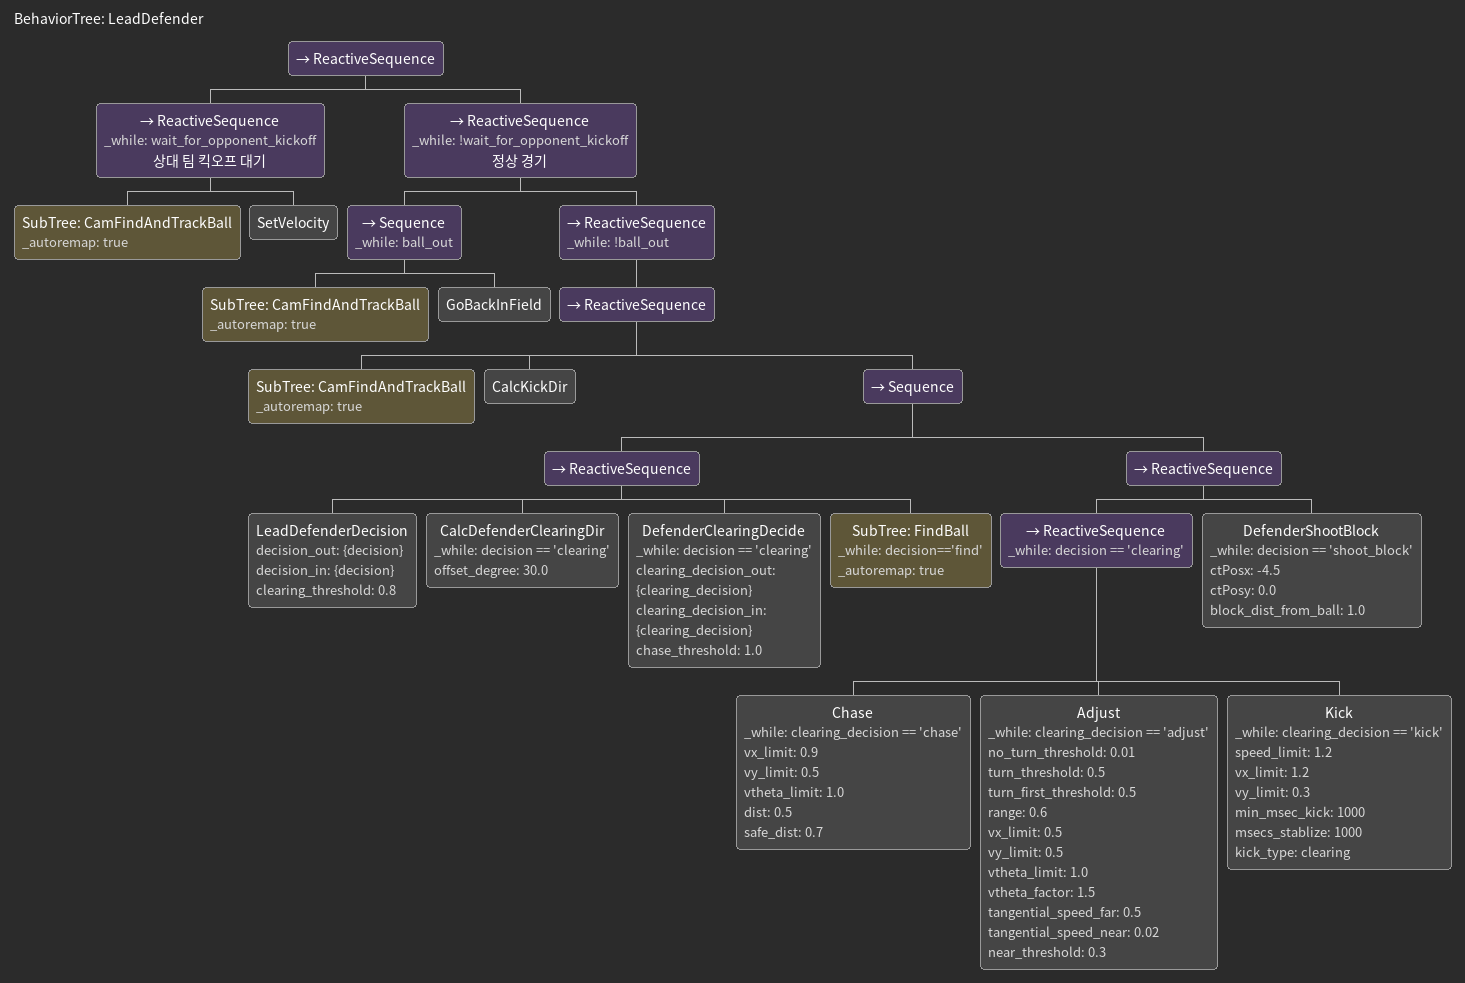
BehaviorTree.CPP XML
<root BTCPP_format="4" >
   <include path="./cam_find_and_track_ball.xml" />
   <include path="./locate.xml" />
   <include path="./find_ball.xml" />

   <BehaviorTree ID="LeadDefender">
      <ReactiveSequence>
         <!-- 자기 위치 추정 -->

         <!-- 공 위치 알 때만 로컬라이제이션(공 위치에 대한 find상태가 아님을 의미)-->

         <!-- 상대 킥오프 대기 -->
         <ReactiveSequence _while="wait_for_opponent_kickoff" name="상대 팀 킥오프 대기">
            <SubTree ID="CamFindAndTrackBall" _autoremap="true" />
            <SetVelocity />
         </ReactiveSequence>

         <!-- 정상 경기 -->
         <ReactiveSequence _while="!wait_for_opponent_kickoff" name="정상 경기">

            <!-- 공이 아웃된 경우 -->
            <Sequence _while="ball_out">
               <SubTree ID="CamFindAndTrackBall" _autoremap="true" />
               <GoBackInField />
            </Sequence>

            <!-- 공이 인플레이 -->
            <ReactiveSequence _while="!ball_out">
               <ReactiveSequence>
                  <!-- 공 추적 -->
                  <SubTree ID="CamFindAndTrackBall" _autoremap="true" />

                  <!-- 킥 방향 계산 (패스 방향) -->
                  <CalcKickDir />

                  <Sequence>

                     <ReactiveSequence>
                        <LeadDefenderDecision decision_out="{decision}" decision_in="{decision}" clearing_threshold="0.8" />
                        <CalcDefenderClearingDir _while="decision == 'clearing'" offset_degree="30.0" />
                        <DefenderClearingDecide
                           _while="decision == 'clearing'"
                           clearing_decision_out="{clearing_decision}"
                           clearing_decision_in="{clearing_decision}"
                           chase_threshold="1.0" />

                        <!-- 공 찾기 -->
                        <SubTree ID="FindBall" _while="decision=='find'" _autoremap="true" />
                     </ReactiveSequence>

                     <!-- 행동 실행 -->
                     <ReactiveSequence>
                        <!--위치로 돌아가기-->
                        <ReactiveSequence _while="decision == 'clearing'">
                           <Chase  _while="clearing_decision == 'chase'"
                                    vx_limit="0.9" vy_limit="0.5" vtheta_limit="1.0" dist="0.5" safe_dist="0.7" />
                           <Adjust _while="clearing_decision == 'adjust'"
                                    no_turn_threshold="0.01" turn_threshold="0.5" turn_first_threshold="0.5"
                                    range="0.6" vx_limit="0.5" vy_limit="0.5" vtheta_limit="1.0"
                                    vtheta_factor="1.5" tangential_speed_far="0.5" tangential_speed_near="0.02"
                                    near_threshold="0.3" />
                           <Kick   _while="clearing_decision == 'kick'"
                                    speed_limit="1.2" vx_limit="1.2" vy_limit="0.3"
                                    min_msec_kick="1000" msecs_stablize="1000" kick_type="clearing" />
                        </ReactiveSequence>

                        <DefenderShootBlock _while="decision == 'shoot_block'" ctPosx="-4.5" ctPosy="0.0" block_dist_from_ball="1.0"/>
                     </ReactiveSequence>
                  </Sequence>
               </ReactiveSequence>
            </ReactiveSequence>
         </ReactiveSequence>
      </ReactiveSequence>
   </BehaviorTree>
</root>
